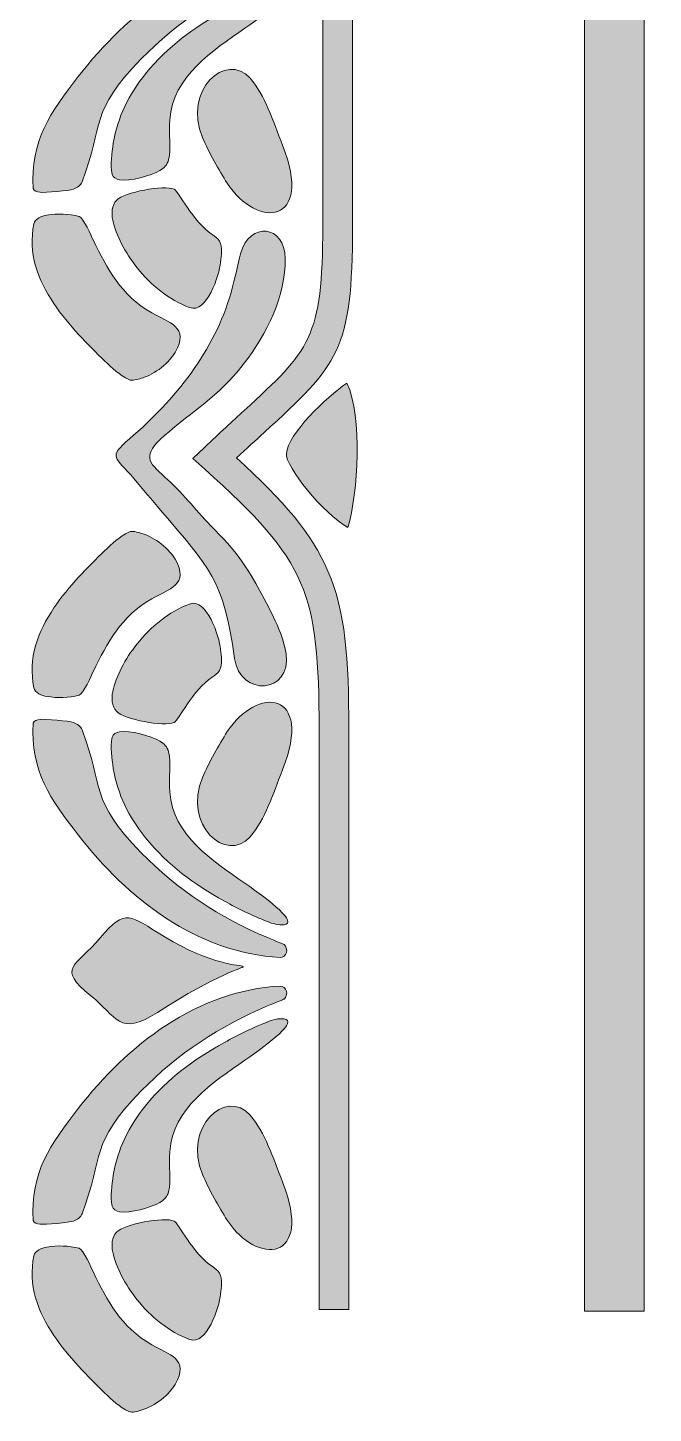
# Model space of a CAD drawing. Header units: inches. Extents: x -181 to 777, y -58 to 900.
# Drawn here: x 683.1 to 777.1, y -57.6 to 150.8 of the extents above; entities that cross this region are included whole.
import ezdxf

# ---------------------------------------------------------------- set-up
doc = ezdxf.new("R2010")
doc.units = ezdxf.units.IN
doc.header["$MEASUREMENT"] = 0
doc.layers.add('图层 1', color=7, linetype='Continuous')

# ---------------------------------------------------------------- blocks, each defined once
blk = doc.blocks.new('block 9')
at = {"layer": '图层 1', "true_color": 0xffffff}
h = blk.add_hatch(color=7, dxfattribs=at)
h.dxf.hatch_style = 2
edge = h.paths.add_edge_path()
edge.add_spline(control_points=[(721.95, 161.09), (721.83, 161.47), (721.41, 161.86), (721.01, 161.84), (708.5, 161.14), (698.1, 153.02), (690.65, 143.41), (686.49, 138.05), (683.43, 133.76), (683.9, 126.59), (683.93, 126.2), (684.54, 126.07), (684.93, 126.02), (685.58, 125.96), (689.38, 126.27), (689.96, 126.49), (690.5, 126.7), (691.07, 127.08), (691.26, 127.61), (694.57, 136.5), (692.26, 137.96), (700.13, 146.07), (705.52, 151.65), (711.96, 155.84), (719.1, 158.84), (720.42, 159.39), (721.56, 159.86), (721.58, 159.88), (721.88, 160.16), (722.06, 160.68), (721.95, 161.09)], knot_values=[0, 0, 0, 0, 1, 1, 1, 2, 2, 2, 3, 3, 3, 4, 4, 4, 5, 5, 5, 6, 6, 6, 7, 7, 7, 8, 8, 8, 9, 9, 9, 10, 10, 10, 10], degree=3, periodic=1)
h = blk.add_hatch(color=7, dxfattribs=at)
h.dxf.hatch_style = 2
edge = h.paths.add_edge_path()
edge.add_spline(control_points=[(696.86, 127.89), (696.41, 127.98), (695.82, 128.27), (695.75, 128.73), (695.48, 130.26), (695.67, 131.86), (695.93, 133.39), (696.59, 137.35), (698.24, 140.73), (700.78, 143.84), (704.24, 148.09), (707.89, 150.7), (712.63, 153.35), (714.7, 154.51), (716.85, 155.55), (719.05, 156.43), (719.85, 156.74), (720.73, 157), (721.58, 156.89), (723.77, 156.61), (719.49, 153.32), (715.71, 150.68), (710.83, 147.28), (704.9, 143.51), (704.42, 136.94), (704.26, 134.74), (704.64, 132.7), (704.23, 130.88), (704.08, 130.21), (703.52, 129.64), (702.93, 129.29), (701.61, 128.53), (698.41, 127.62), (696.86, 127.89)], knot_values=[0, 0, 0, 0, 1, 1, 1, 2, 2, 2, 3, 3, 3, 4, 4, 4, 5, 5, 5, 6, 6, 6, 7, 7, 7, 8, 8, 8, 9, 9, 9, 10, 10, 10, 11, 11, 11, 11], degree=3, periodic=1)
h = blk.add_hatch(color=7, dxfattribs=at)
h.dxf.hatch_style = 2
edge = h.paths.add_edge_path()
edge.add_spline(control_points=[(707.4, 108.69), (704.28, 109.86), (701.55, 112.1), (699.51, 114.66), (697.66, 116.99), (696.36, 119.56), (695.84, 121.83), (695.61, 122.81), (695.71, 124.08), (696.4, 124.81), (697.56, 126.06), (703.54, 127.13), (705.07, 126.49), (705.67, 126.24), (707.89, 121.6), (710.78, 119.7), (711.23, 119.41), (711.64, 119.1), (711.87, 118.66), (712.37, 117.72), (712.19, 116.55), (712.06, 115.49), (711.83, 113.56), (710, 107.7), (707.4, 108.69)], knot_values=[0, 0, 0, 0, 1, 1, 1, 2, 2, 2, 3, 3, 3, 4, 4, 4, 5, 5, 5, 6, 6, 6, 7, 7, 7, 8, 8, 8, 8], degree=3, periodic=1)
h = blk.add_hatch(color=7, dxfattribs=at)
h.dxf.hatch_style = 2
edge = h.paths.add_edge_path()
edge.add_spline(control_points=[(700.13, 98.05), (699.52, 97.89), (698.82, 97.6), (698.26, 97.87), (696.88, 98.52), (695.71, 99.6), (694.62, 100.67), (692.14, 103.1), (689.21, 106.01), (687.01, 109.28), (684.59, 112.86), (683.07, 116.89), (684, 121.27), (684.15, 122.04), (685.17, 122.45), (685.95, 122.58), (687.55, 122.85), (689.24, 122.81), (690.8, 122.39), (691.45, 122.21), (692.59, 119.48), (692.93, 118.79), (695.03, 114.57), (697.06, 110.53), (701.7, 107.91), (704.24, 106.48), (707.46, 105.75), (705.22, 101.93), (704.06, 99.95), (701.62, 98.45), (700.13, 98.05)], knot_values=[0, 0, 0, 0, 1, 1, 1, 2, 2, 2, 3, 3, 3, 4, 4, 4, 5, 5, 5, 6, 6, 6, 7, 7, 7, 8, 8, 8, 9, 9, 9, 10, 10, 10, 10], degree=3, periodic=1)
at = {"layer": '图层 1', "lineweight": 0}
for points, knots in [([(721.95, 161.09), (721.83, 161.47), (721.41, 161.86), (721.01, 161.84), (708.5, 161.14), (698.1, 153.02), (690.65, 143.41), (686.49, 138.05), (683.43, 133.76), (683.9, 126.59), (683.93, 126.2), (684.54, 126.07), (684.93, 126.02), (685.58, 125.96), (689.38, 126.27), (689.96, 126.49), (690.5, 126.7), (691.07, 127.08), (691.26, 127.61), (694.57, 136.5), (692.26, 137.96), (700.13, 146.07), (705.52, 151.65), (711.96, 155.84), (719.1, 158.84), (720.42, 159.39), (721.56, 159.86), (721.58, 159.88), (721.88, 160.16), (722.06, 160.68), (721.95, 161.09)], [0, 0, 0, 0, 1, 1, 1, 2, 2, 2, 3, 3, 3, 4, 4, 4, 5, 5, 5, 6, 6, 6, 7, 7, 7, 8, 8, 8, 9, 9, 9, 10, 10, 10, 10]), ([(696.86, 127.89), (696.41, 127.98), (695.82, 128.27), (695.75, 128.73), (695.48, 130.26), (695.67, 131.86), (695.93, 133.39), (696.59, 137.35), (698.24, 140.73), (700.78, 143.84), (704.24, 148.09), (707.89, 150.7), (712.63, 153.35), (714.7, 154.51), (716.85, 155.55), (719.05, 156.43), (719.85, 156.74), (720.73, 157), (721.58, 156.89), (723.77, 156.61), (719.49, 153.32), (715.71, 150.68), (710.83, 147.28), (704.9, 143.51), (704.42, 136.94), (704.26, 134.74), (704.64, 132.7), (704.23, 130.88), (704.08, 130.21), (703.52, 129.64), (702.93, 129.29), (701.61, 128.53), (698.41, 127.62), (696.86, 127.89)], [0, 0, 0, 0, 1, 1, 1, 2, 2, 2, 3, 3, 3, 4, 4, 4, 5, 5, 5, 6, 6, 6, 7, 7, 7, 8, 8, 8, 9, 9, 9, 10, 10, 10, 11, 11, 11, 11]), ([(707.4, 108.69), (704.28, 109.86), (701.55, 112.1), (699.51, 114.66), (697.66, 116.99), (696.36, 119.56), (695.84, 121.83), (695.61, 122.81), (695.71, 124.08), (696.4, 124.81), (697.56, 126.06), (703.54, 127.13), (705.07, 126.49), (705.67, 126.24), (707.89, 121.6), (710.78, 119.7), (711.23, 119.41), (711.64, 119.1), (711.87, 118.66), (712.37, 117.72), (712.19, 116.55), (712.06, 115.49), (711.83, 113.56), (710, 107.7), (707.4, 108.69)], [0, 0, 0, 0, 1, 1, 1, 2, 2, 2, 3, 3, 3, 4, 4, 4, 5, 5, 5, 6, 6, 6, 7, 7, 7, 8, 8, 8, 8]), ([(700.13, 98.05), (699.52, 97.89), (698.82, 97.6), (698.26, 97.87), (696.88, 98.52), (695.71, 99.6), (694.62, 100.67), (692.14, 103.1), (689.21, 106.01), (687.01, 109.28), (684.59, 112.86), (683.07, 116.89), (684, 121.27), (684.15, 122.04), (685.17, 122.45), (685.95, 122.58), (687.55, 122.85), (689.24, 122.81), (690.8, 122.39), (691.45, 122.21), (692.59, 119.48), (692.93, 118.79), (695.03, 114.57), (697.06, 110.53), (701.7, 107.91), (704.24, 106.48), (707.46, 105.75), (705.22, 101.93), (704.06, 99.95), (701.62, 98.45), (700.13, 98.05)], [0, 0, 0, 0, 1, 1, 1, 2, 2, 2, 3, 3, 3, 4, 4, 4, 5, 5, 5, 6, 6, 6, 7, 7, 7, 8, 8, 8, 9, 9, 9, 10, 10, 10, 10])]:
    blk.add_open_spline(points, degree=3, knots=knots, dxfattribs=at)
blk = doc.blocks.new('block 11')
at = {"layer": '图层 1', "true_color": 0xffffff}
h = blk.add_hatch(color=7, dxfattribs=at)
h.dxf.hatch_style = 2
edge = h.paths.add_edge_path()
edge.add_spline(control_points=[(721.95, 5.92), (721.83, 6.3), (721.41, 6.69), (721.01, 6.67), (708.5, 5.97), (698.1, -2.14), (690.65, -11.76), (686.49, -17.12), (683.43, -21.4), (683.9, -28.58), (683.93, -28.97), (684.54, -29.1), (684.93, -29.14), (685.58, -29.21), (689.38, -28.9), (689.96, -28.67), (690.5, -28.46), (691.07, -28.09), (691.26, -27.56), (694.57, -18.67), (692.26, -17.21), (700.13, -9.09), (705.52, -3.52), (711.96, 0.67), (719.1, 3.67), (720.42, 4.22), (721.56, 4.69), (721.58, 4.71), (721.88, 5), (722.06, 5.51), (721.95, 5.92)], knot_values=[0, 0, 0, 0, 1, 1, 1, 2, 2, 2, 3, 3, 3, 4, 4, 4, 5, 5, 5, 6, 6, 6, 7, 7, 7, 8, 8, 8, 9, 9, 9, 10, 10, 10, 10], degree=3, periodic=1)
h = blk.add_hatch(color=7, dxfattribs=at)
h.dxf.hatch_style = 2
edge = h.paths.add_edge_path()
edge.add_spline(control_points=[(696.86, -27.28), (696.41, -27.19), (695.82, -26.89), (695.75, -26.44), (695.48, -24.9), (695.67, -23.3), (695.93, -21.77), (696.59, -17.82), (698.24, -14.44), (700.78, -11.33), (704.24, -7.08), (707.89, -4.46), (712.63, -1.82), (714.7, -0.65), (716.85, 0.38), (719.05, 1.26), (719.85, 1.58), (720.73, 1.84), (721.58, 1.73), (723.77, 1.45), (719.49, -1.85), (715.71, -4.49), (710.83, -7.89), (704.9, -11.65), (704.42, -18.22), (704.26, -20.42), (704.64, -22.46), (704.23, -24.29), (704.08, -24.96), (703.52, -25.54), (702.93, -25.87), (701.61, -26.63), (698.41, -27.55), (696.86, -27.28)], knot_values=[0, 0, 0, 0, 1, 1, 1, 2, 2, 2, 3, 3, 3, 4, 4, 4, 5, 5, 5, 6, 6, 6, 7, 7, 7, 8, 8, 8, 9, 9, 9, 10, 10, 10, 11, 11, 11, 11], degree=3, periodic=1)
h = blk.add_hatch(color=7, dxfattribs=at)
h.dxf.hatch_style = 2
edge = h.paths.add_edge_path()
edge.add_spline(control_points=[(707.4, -46.48), (704.28, -45.3), (701.55, -43.06), (699.51, -40.5), (697.66, -38.18), (696.36, -35.61), (695.84, -33.34), (695.61, -32.35), (695.71, -31.08), (696.4, -30.35), (697.56, -29.1), (703.54, -28.03), (705.07, -28.67), (705.67, -28.93), (707.89, -33.57), (710.78, -35.47), (711.23, -35.76), (711.64, -36.07), (711.87, -36.51), (712.37, -37.44), (712.19, -38.62), (712.06, -39.68), (711.83, -41.61), (710, -47.46), (707.4, -46.48)], knot_values=[0, 0, 0, 0, 1, 1, 1, 2, 2, 2, 3, 3, 3, 4, 4, 4, 5, 5, 5, 6, 6, 6, 7, 7, 7, 8, 8, 8, 8], degree=3, periodic=1)
h = blk.add_hatch(color=7, dxfattribs=at)
h.dxf.hatch_style = 2
edge = h.paths.add_edge_path()
edge.add_spline(control_points=[(700.13, -57.11), (699.52, -57.27), (698.82, -57.57), (698.26, -57.3), (696.88, -56.65), (695.71, -55.57), (694.62, -54.5), (692.14, -52.06), (689.21, -49.16), (687.01, -45.89), (684.59, -42.3), (683.07, -38.28), (684, -33.89), (684.15, -33.13), (685.17, -32.72), (685.95, -32.59), (687.55, -32.32), (689.24, -32.35), (690.8, -32.77), (691.45, -32.95), (692.59, -35.68), (692.93, -36.37), (695.03, -40.61), (697.06, -44.64), (701.7, -47.26), (704.24, -48.69), (707.46, -49.41), (705.22, -53.25), (704.06, -55.21), (701.62, -56.72), (700.13, -57.11)], knot_values=[0, 0, 0, 0, 1, 1, 1, 2, 2, 2, 3, 3, 3, 4, 4, 4, 5, 5, 5, 6, 6, 6, 7, 7, 7, 8, 8, 8, 9, 9, 9, 10, 10, 10, 10], degree=3, periodic=1)
at = {"layer": '图层 1', "lineweight": 0}
for points, knots in [([(721.95, 5.92), (721.83, 6.3), (721.41, 6.69), (721.01, 6.67), (708.5, 5.97), (698.1, -2.14), (690.65, -11.76), (686.49, -17.12), (683.43, -21.4), (683.9, -28.58), (683.93, -28.97), (684.54, -29.1), (684.93, -29.14), (685.58, -29.21), (689.38, -28.9), (689.96, -28.67), (690.5, -28.46), (691.07, -28.09), (691.26, -27.56), (694.57, -18.67), (692.26, -17.21), (700.13, -9.09), (705.52, -3.52), (711.96, 0.67), (719.1, 3.67), (720.42, 4.22), (721.56, 4.69), (721.58, 4.71), (721.88, 5), (722.06, 5.51), (721.95, 5.92)], [0, 0, 0, 0, 1, 1, 1, 2, 2, 2, 3, 3, 3, 4, 4, 4, 5, 5, 5, 6, 6, 6, 7, 7, 7, 8, 8, 8, 9, 9, 9, 10, 10, 10, 10]), ([(696.86, -27.28), (696.41, -27.19), (695.82, -26.89), (695.75, -26.44), (695.48, -24.9), (695.67, -23.3), (695.93, -21.77), (696.59, -17.82), (698.24, -14.44), (700.78, -11.33), (704.24, -7.08), (707.89, -4.46), (712.63, -1.82), (714.7, -0.65), (716.85, 0.38), (719.05, 1.26), (719.85, 1.58), (720.73, 1.84), (721.58, 1.73), (723.77, 1.45), (719.49, -1.85), (715.71, -4.49), (710.83, -7.89), (704.9, -11.65), (704.42, -18.22), (704.26, -20.42), (704.64, -22.46), (704.23, -24.29), (704.08, -24.96), (703.52, -25.54), (702.93, -25.87), (701.61, -26.63), (698.41, -27.55), (696.86, -27.28)], [0, 0, 0, 0, 1, 1, 1, 2, 2, 2, 3, 3, 3, 4, 4, 4, 5, 5, 5, 6, 6, 6, 7, 7, 7, 8, 8, 8, 9, 9, 9, 10, 10, 10, 11, 11, 11, 11]), ([(707.4, -46.48), (704.28, -45.3), (701.55, -43.06), (699.51, -40.5), (697.66, -38.18), (696.36, -35.61), (695.84, -33.34), (695.61, -32.35), (695.71, -31.08), (696.4, -30.35), (697.56, -29.1), (703.54, -28.03), (705.07, -28.67), (705.67, -28.93), (707.89, -33.57), (710.78, -35.47), (711.23, -35.76), (711.64, -36.07), (711.87, -36.51), (712.37, -37.44), (712.19, -38.62), (712.06, -39.68), (711.83, -41.61), (710, -47.46), (707.4, -46.48)], [0, 0, 0, 0, 1, 1, 1, 2, 2, 2, 3, 3, 3, 4, 4, 4, 5, 5, 5, 6, 6, 6, 7, 7, 7, 8, 8, 8, 8]), ([(700.13, -57.11), (699.52, -57.27), (698.82, -57.57), (698.26, -57.3), (696.88, -56.65), (695.71, -55.57), (694.62, -54.5), (692.14, -52.06), (689.21, -49.16), (687.01, -45.89), (684.59, -42.3), (683.07, -38.28), (684, -33.89), (684.15, -33.13), (685.17, -32.72), (685.95, -32.59), (687.55, -32.32), (689.24, -32.35), (690.8, -32.77), (691.45, -32.95), (692.59, -35.68), (692.93, -36.37), (695.03, -40.61), (697.06, -44.64), (701.7, -47.26), (704.24, -48.69), (707.46, -49.41), (705.22, -53.25), (704.06, -55.21), (701.62, -56.72), (700.13, -57.11)], [0, 0, 0, 0, 1, 1, 1, 2, 2, 2, 3, 3, 3, 4, 4, 4, 5, 5, 5, 6, 6, 6, 7, 7, 7, 8, 8, 8, 9, 9, 9, 10, 10, 10, 10])]:
    blk.add_open_spline(points, degree=3, knots=knots, dxfattribs=at)
blk = doc.blocks.new('block 12')
at = {"layer": '图层 1', "true_color": 0xffffff}
h = blk.add_hatch(color=7, dxfattribs=at)
h.dxf.hatch_style = 2
edge = h.paths.add_edge_path()
edge.add_spline(control_points=[(700.13, 74.74), (699.52, 74.9), (698.82, 75.2), (698.26, 74.93), (696.88, 74.27), (695.71, 73.21), (694.62, 72.13), (692.14, 69.69), (689.21, 66.79), (687.01, 63.52), (684.59, 59.94), (683.07, 55.91), (684, 51.52), (684.15, 50.75), (685.17, 50.34), (685.95, 50.22), (687.55, 49.95), (689.24, 49.98), (690.8, 50.41), (691.45, 50.59), (692.59, 53.31), (692.93, 54), (695.03, 58.23), (697.06, 62.27), (701.7, 64.88), (704.24, 66.32), (707.46, 67.04), (705.22, 70.87), (704.06, 72.84), (701.62, 74.35), (700.13, 74.74)], knot_values=[0, 0, 0, 0, 1, 1, 1, 2, 2, 2, 3, 3, 3, 4, 4, 4, 5, 5, 5, 6, 6, 6, 7, 7, 7, 8, 8, 8, 9, 9, 9, 10, 10, 10, 10], degree=3, periodic=1)
h = blk.add_hatch(color=7, dxfattribs=at)
h.dxf.hatch_style = 2
edge = h.paths.add_edge_path()
edge.add_spline(control_points=[(707.4, 64.11), (704.28, 62.94), (701.55, 60.69), (699.51, 58.12), (697.66, 55.82), (696.36, 53.24), (695.84, 50.96), (695.61, 49.98), (695.71, 48.72), (696.4, 47.98), (697.56, 46.73), (703.54, 45.66), (705.07, 46.3), (705.67, 46.56), (707.89, 51.2), (710.78, 53.1), (711.23, 53.39), (711.64, 53.7), (711.87, 54.13), (712.37, 55.07), (712.19, 56.25), (712.06, 57.31), (711.83, 59.23), (710, 65.1), (707.4, 64.11)], knot_values=[0, 0, 0, 0, 1, 1, 1, 2, 2, 2, 3, 3, 3, 4, 4, 4, 5, 5, 5, 6, 6, 6, 7, 7, 7, 8, 8, 8, 8], degree=3, periodic=1)
h = blk.add_hatch(color=7, dxfattribs=at)
h.dxf.hatch_style = 2
edge = h.paths.add_edge_path()
edge.add_spline(control_points=[(721.95, 11.71), (721.83, 11.33), (721.41, 10.94), (721.01, 10.96), (708.5, 11.66), (698.1, 19.77), (690.65, 29.39), (686.49, 34.76), (683.43, 39.03), (683.9, 46.21), (683.93, 46.59), (684.54, 46.73), (684.93, 46.77), (685.58, 46.83), (689.38, 46.53), (689.96, 46.3), (690.5, 46.1), (691.07, 45.72), (691.26, 45.18), (694.57, 36.29), (692.26, 34.84), (700.13, 26.72), (705.52, 21.15), (711.96, 16.96), (719.1, 13.96), (720.42, 13.4), (721.56, 12.93), (721.58, 12.92), (721.88, 12.64), (722.06, 12.11), (721.95, 11.71)], knot_values=[0, 0, 0, 0, 1, 1, 1, 2, 2, 2, 3, 3, 3, 4, 4, 4, 5, 5, 5, 6, 6, 6, 7, 7, 7, 8, 8, 8, 9, 9, 9, 10, 10, 10, 10], degree=3, periodic=1)
h = blk.add_hatch(color=7, dxfattribs=at)
h.dxf.hatch_style = 2
edge = h.paths.add_edge_path()
edge.add_spline(control_points=[(696.86, 44.9), (696.41, 44.82), (695.82, 44.52), (695.75, 44.07), (695.48, 42.53), (695.67, 40.93), (695.93, 39.4), (696.59, 35.44), (698.24, 32.07), (700.78, 28.96), (704.24, 24.7), (707.89, 22.1), (712.63, 19.44), (714.7, 18.28), (716.85, 17.24), (719.05, 16.37), (719.85, 16.05), (720.73, 15.8), (721.58, 15.89), (723.77, 16.18), (719.49, 19.48), (715.71, 22.12), (710.83, 25.52), (704.9, 29.28), (704.42, 35.85), (704.26, 38.06), (704.64, 40.1), (704.23, 41.91), (704.08, 42.58), (703.52, 43.16), (702.93, 43.5), (701.61, 44.26), (698.41, 45.18), (696.86, 44.9)], knot_values=[0, 0, 0, 0, 1, 1, 1, 2, 2, 2, 3, 3, 3, 4, 4, 4, 5, 5, 5, 6, 6, 6, 7, 7, 7, 8, 8, 8, 9, 9, 9, 10, 10, 10, 11, 11, 11, 11], degree=3, periodic=1)
at = {"layer": '图层 1', "lineweight": 0}
for points, knots in [([(700.13, 74.74), (699.52, 74.9), (698.82, 75.2), (698.26, 74.93), (696.88, 74.27), (695.71, 73.21), (694.62, 72.13), (692.14, 69.69), (689.21, 66.79), (687.01, 63.52), (684.59, 59.94), (683.07, 55.91), (684, 51.52), (684.15, 50.75), (685.17, 50.34), (685.95, 50.22), (687.55, 49.95), (689.24, 49.98), (690.8, 50.41), (691.45, 50.59), (692.59, 53.31), (692.93, 54), (695.03, 58.23), (697.06, 62.27), (701.7, 64.88), (704.24, 66.32), (707.46, 67.04), (705.22, 70.87), (704.06, 72.84), (701.62, 74.35), (700.13, 74.74)], [0, 0, 0, 0, 1, 1, 1, 2, 2, 2, 3, 3, 3, 4, 4, 4, 5, 5, 5, 6, 6, 6, 7, 7, 7, 8, 8, 8, 9, 9, 9, 10, 10, 10, 10]), ([(707.4, 64.11), (704.28, 62.94), (701.55, 60.69), (699.51, 58.12), (697.66, 55.82), (696.36, 53.24), (695.84, 50.96), (695.61, 49.98), (695.71, 48.72), (696.4, 47.98), (697.56, 46.73), (703.54, 45.66), (705.07, 46.3), (705.67, 46.56), (707.89, 51.2), (710.78, 53.1), (711.23, 53.39), (711.64, 53.7), (711.87, 54.13), (712.37, 55.07), (712.19, 56.25), (712.06, 57.31), (711.83, 59.23), (710, 65.1), (707.4, 64.11)], [0, 0, 0, 0, 1, 1, 1, 2, 2, 2, 3, 3, 3, 4, 4, 4, 5, 5, 5, 6, 6, 6, 7, 7, 7, 8, 8, 8, 8]), ([(721.95, 11.71), (721.83, 11.33), (721.41, 10.94), (721.01, 10.96), (708.5, 11.66), (698.1, 19.77), (690.65, 29.39), (686.49, 34.76), (683.43, 39.03), (683.9, 46.21), (683.93, 46.59), (684.54, 46.73), (684.93, 46.77), (685.58, 46.83), (689.38, 46.53), (689.96, 46.3), (690.5, 46.1), (691.07, 45.72), (691.26, 45.18), (694.57, 36.29), (692.26, 34.84), (700.13, 26.72), (705.52, 21.15), (711.96, 16.96), (719.1, 13.96), (720.42, 13.4), (721.56, 12.93), (721.58, 12.92), (721.88, 12.64), (722.06, 12.11), (721.95, 11.71)], [0, 0, 0, 0, 1, 1, 1, 2, 2, 2, 3, 3, 3, 4, 4, 4, 5, 5, 5, 6, 6, 6, 7, 7, 7, 8, 8, 8, 9, 9, 9, 10, 10, 10, 10]), ([(696.86, 44.9), (696.41, 44.82), (695.82, 44.52), (695.75, 44.07), (695.48, 42.53), (695.67, 40.93), (695.93, 39.4), (696.59, 35.44), (698.24, 32.07), (700.78, 28.96), (704.24, 24.7), (707.89, 22.1), (712.63, 19.44), (714.7, 18.28), (716.85, 17.24), (719.05, 16.37), (719.85, 16.05), (720.73, 15.8), (721.58, 15.89), (723.77, 16.18), (719.49, 19.48), (715.71, 22.12), (710.83, 25.52), (704.9, 29.28), (704.42, 35.85), (704.26, 38.06), (704.64, 40.1), (704.23, 41.91), (704.08, 42.58), (703.52, 43.16), (702.93, 43.5), (701.61, 44.26), (698.41, 45.18), (696.86, 44.9)], [0, 0, 0, 0, 1, 1, 1, 2, 2, 2, 3, 3, 3, 4, 4, 4, 5, 5, 5, 6, 6, 6, 7, 7, 7, 8, 8, 8, 9, 9, 9, 10, 10, 10, 11, 11, 11, 11])]:
    blk.add_open_spline(points, degree=3, knots=knots, dxfattribs=at)
blk = doc.blocks.new('block 2')
at = {"layer": '图层 1', "true_color": 0xffffff}
h = blk.add_hatch(color=7, dxfattribs=at)
h.dxf.hatch_style = 2
edge = h.paths.add_edge_path()
edge.add_spline(control_points=[(745.79, 687.59), (742.8, 688.76), (737.28, 688.35), (735.53, 686.15), (734.29, 684.59), (735.26, 683.46), (736.46, 682.41), (737.78, 681.26), (738.28, 680.71), (739.74, 679.35), (739.74, 679.35), (745.73, 672.71), (745.73, 672.71), (751.97, 664.69), (754.83, 658.16), (758.6, 648.71), (765.68, 630.89), (762.98, 615.89), (753.46, 599.8), (752.61, 598.37), (748.77, 593.32), (748.62, 592.54), (748.37, 591.23), (754.12, 581.67), (758.65, 568.2), (765.56, 547.63), (766.73, 550.29), (766.73, 525.08), (766.73, 525.08), (766.73, -42.24), (766.73, -42.24), (766.73, -42.24), (775.68, -42.24), (775.68, -42.24), (775.68, -42.24), (775.68, 628.49), (775.68, 628.49), (775.68, 652.27), (777.07, 655.04), (762.18, 674.85), (757.99, 680.42), (752.54, 684.95), (745.79, 687.59)], knot_values=[0, 0, 0, 0, 1, 1, 1, 2, 2, 2, 3, 3, 3, 4, 4, 4, 5, 5, 5, 6, 6, 6, 7, 7, 7, 8, 8, 8, 9, 9, 9, 10, 10, 10, 11, 11, 11, 12, 12, 12, 13, 13, 13, 14, 14, 14, 14], degree=3, periodic=1)
h = blk.add_hatch(color=7, dxfattribs=at)
h.dxf.hatch_style = 2
edge = h.paths.add_edge_path()
edge.add_spline(control_points=[(727.96, 297.26), (727.96, 297.26), (727.96, 352.88), (727.96, 352.88), (727.96, 363.13), (727.51, 369.53), (725.2, 374.95), (722.87, 380.36), (718.56, 385.09), (710.81, 392.01), (710.81, 392.01), (709.01, 393.62), (709.01, 393.62), (709.01, 393.62), (710.76, 395.29), (710.76, 395.29), (713.04, 397.47), (714.98, 399.25), (716.69, 400.82), (726.58, 409.91), (728.53, 411.69), (728.53, 428.61), (728.53, 428.61), (728.53, 470.09), (728.53, 470.09), (728.53, 470.09), (733.01, 470.09), (733.01, 470.09), (733.01, 470.09), (733.01, 428.61), (733.01, 428.61), (733.01, 409.74), (730.82, 407.72), (719.71, 397.54), (718.46, 396.38), (717.07, 395.11), (715.59, 393.71), (722.73, 387.18), (726.88, 382.37), (729.3, 376.69), (731.94, 370.56), (732.44, 363.72), (732.44, 352.88), (732.44, 352.88), (732.44, 286.97), (732.44, 286.97), (732.44, 286.97), (732.44, 286.52), (732.44, 286.52), (732.44, 286.52), (732.44, 286.52), (732.44, 286.52), (732.44, 286.52), (732.44, 275.96), (732.44, 275.96), (732.44, 257.09), (730.26, 255.09), (719.16, 244.89), (717.9, 243.73), (716.51, 242.45), (715.03, 241.06), (722.16, 234.53), (726.32, 229.71), (728.74, 224.04), (731.38, 217.91), (731.88, 211.08), (731.88, 200.23), (731.88, 200.23), (731.88, 134.32), (731.88, 134.32), (731.88, 134.32), (731.88, 133.87), (731.88, 133.87), (731.88, 133.87), (731.88, 133.87), (731.88, 133.87), (731.88, 133.87), (731.88, 120.97), (731.88, 120.97), (731.88, 102.11), (729.7, 100.1), (718.6, 89.91), (717.33, 88.75), (715.95, 87.48), (714.46, 86.08), (721.6, 79.56), (725.75, 74.74), (728.18, 69.07), (730.81, 62.94), (731.32, 56.09), (731.32, 45.25), (731.32, 45.25), (731.32, -41.99), (731.32, -41.99), (731.32, -41.99), (726.85, -41.99), (726.85, -41.99), (726.85, -41.99), (726.85, 45.25), (726.85, 45.25), (726.85, 55.5), (726.4, 61.9), (724.07, 67.32), (721.75, 72.73), (717.44, 77.45), (709.69, 84.38), (709.69, 84.38), (707.89, 86), (707.89, 86), (707.89, 86), (709.63, 87.66), (709.63, 87.66), (711.91, 89.83), (713.86, 91.62), (715.57, 93.2), (725.46, 102.27), (727.4, 104.06), (727.4, 120.97), (727.4, 120.97), (727.4, 142.28), (727.4, 142.28), (727.4, 142.28), (727.41, 142.28), (727.41, 142.28), (727.41, 142.28), (727.41, 200.23), (727.41, 200.23), (727.41, 210.49), (726.96, 216.89), (724.64, 222.3), (722.32, 227.71), (718, 232.44), (710.26, 239.37), (710.26, 239.37), (708.46, 240.97), (708.46, 240.97), (708.46, 240.97), (710.2, 242.64), (710.2, 242.64), (712.48, 244.81), (714.42, 246.6), (716.13, 248.17), (726.02, 257.26), (727.96, 259.04), (727.96, 275.95), (727.96, 275.95), (727.96, 297.26), (727.96, 297.26), (727.96, 297.26), (727.96, 297.26), (727.96, 297.26)], knot_values=[0, 0, 0, 0, 1, 1, 1, 2, 2, 2, 3, 3, 3, 4, 4, 4, 5, 5, 5, 6, 6, 6, 7, 7, 7, 8, 8, 8, 9, 9, 9, 10, 10, 10, 11, 11, 11, 12, 12, 12, 13, 13, 13, 14, 14, 14, 15, 15, 15, 16, 16, 16, 17, 17, 17, 18, 18, 18, 19, 19, 19, 20, 20, 20, 21, 21, 21, 22, 22, 22, 23, 23, 23, 24, 24, 24, 25, 25, 25, 26, 26, 26, 27, 27, 27, 28, 28, 28, 29, 29, 29, 30, 30, 30, 31, 31, 31, 32, 32, 32, 33, 33, 33, 34, 34, 34, 35, 35, 35, 36, 36, 36, 37, 37, 37, 38, 38, 38, 39, 39, 39, 40, 40, 40, 41, 41, 41, 42, 42, 42, 43, 43, 43, 44, 44, 44, 45, 45, 45, 46, 46, 46, 47, 47, 47, 48, 48, 48, 49, 49, 49, 50, 50, 50, 50], degree=3, periodic=1)
h = blk.add_hatch(color=7, dxfattribs=at)
h.dxf.hatch_style = 2
edge = h.paths.add_edge_path()
edge.add_spline(control_points=[(721.36, 133.12), (719.86, 136.9), (718.79, 140.49), (716.47, 143.18), (712.94, 147.26), (706.28, 141.37), (709.34, 134.25), (710.31, 131.97), (711.78, 129.33), (713.05, 127.37), (717.48, 120.52), (726.11, 121.06), (721.36, 133.12)], knot_values=[0, 0, 0, 0, 1, 1, 1, 2, 2, 2, 3, 3, 3, 4, 4, 4, 4], degree=3, periodic=1)
h = blk.add_hatch(color=7, dxfattribs=at)
h.dxf.hatch_style = 2
edge = h.paths.add_edge_path()
edge.add_spline(control_points=[(715.45, 100.13), (719.13, 104.87), (721.79, 110.4), (721.76, 116.07), (721.73, 121.09), (716.4, 121.72), (715.04, 116.75), (714.62, 115.22), (714.27, 113.23), (713.62, 110.95), (711.13, 102.13), (705.18, 94.81), (698.35, 88.94), (695.04, 86.1), (696.23, 86.32), (699.05, 82.93), (700.29, 81.44), (701.77, 79.69), (703.04, 78.2), (710.42, 69.5), (712.46, 67.93), (714.16, 55.93), (714.98, 50.09), (722.74, 50.58), (721.89, 56.61), (721.6, 58.62), (720.67, 60.84), (720.02, 62.12), (715.91, 70.33), (714.43, 71.94), (710.55, 75.93), (708.24, 78.31), (706.18, 81.01), (703.68, 83.21), (701.12, 85.48), (700.21, 86.45), (703.58, 89.42), (708.02, 93.32), (711.56, 95.13), (715.45, 100.13)], knot_values=[0, 0, 0, 0, 1, 1, 1, 2, 2, 2, 3, 3, 3, 4, 4, 4, 5, 5, 5, 6, 6, 6, 7, 7, 7, 8, 8, 8, 9, 9, 9, 10, 10, 10, 11, 11, 11, 12, 12, 12, 13, 13, 13, 13], degree=3, periodic=1)
h = blk.add_hatch(color=7, dxfattribs=at)
h.dxf.hatch_style = 2
edge = h.paths.add_edge_path()
edge.add_spline(control_points=[(731.17, 75.64), (732.74, 80.76), (733.39, 92.25), (731.04, 97.34), (727.87, 95.17), (722.22, 89.72), (721.93, 86.73), (721.76, 84.86), (727.47, 77.67), (731.17, 75.64)], knot_values=[0, 0, 0, 0, 1, 1, 1, 2, 2, 2, 3, 3, 3, 3], degree=3, periodic=1)
h = blk.add_hatch(color=7, dxfattribs=at)
h.dxf.hatch_style = 2
edge = h.paths.add_edge_path()
edge.add_spline(control_points=[(721.36, 39.17), (719.86, 35.38), (718.79, 31.79), (716.47, 29.11), (712.94, 25.03), (706.28, 30.92), (709.34, 38.04), (710.31, 40.31), (711.78, 42.96), (713.05, 44.92), (717.48, 51.77), (726.11, 51.22), (721.36, 39.17)], knot_values=[0, 0, 0, 0, 1, 1, 1, 2, 2, 2, 3, 3, 3, 4, 4, 4, 4], degree=3, periodic=1)
h = blk.add_hatch(color=7, dxfattribs=at)
h.dxf.hatch_style = 2
edge = h.paths.add_edge_path()
edge.add_spline(control_points=[(703.57, 14.11), (698.39, 17.26), (697.86, 18.53), (693.96, 13.91), (690.31, 9.58), (687.25, 9.44), (692.56, 5.21), (696.41, 2.14), (696.79, -1.07), (702.56, 2.69), (720.96, 14.72), (718.13, 5.29), (703.57, 14.11)], knot_values=[0, 0, 0, 0, 1, 1, 1, 2, 2, 2, 3, 3, 3, 4, 4, 4, 4], degree=3, periodic=1)
h = blk.add_hatch(color=7, dxfattribs=at)
h.dxf.hatch_style = 2
edge = h.paths.add_edge_path()
edge.add_spline(control_points=[(721.36, -22.79), (719.86, -19.01), (718.79, -15.42), (716.47, -12.73), (712.94, -8.64), (706.28, -14.54), (709.34, -21.67), (710.31, -23.94), (711.78, -26.58), (713.05, -28.54), (717.48, -35.39), (726.11, -34.84), (721.36, -22.79)], knot_values=[0, 0, 0, 0, 1, 1, 1, 2, 2, 2, 3, 3, 3, 4, 4, 4, 4], degree=3, periodic=1)
at = {"layer": '图层 1', "lineweight": 0}
for points, knots in [([(745.79, 687.59), (742.8, 688.76), (737.28, 688.35), (735.53, 686.15), (734.29, 684.59), (735.26, 683.46), (736.46, 682.41), (737.78, 681.26), (738.28, 680.71), (739.74, 679.35), (739.74, 679.35), (745.73, 672.71), (745.73, 672.71), (751.97, 664.69), (754.83, 658.16), (758.6, 648.71), (765.68, 630.89), (762.98, 615.89), (753.46, 599.8), (752.61, 598.37), (748.77, 593.32), (748.62, 592.54), (748.37, 591.23), (754.12, 581.67), (758.65, 568.2), (765.56, 547.63), (766.73, 550.29), (766.73, 525.08), (766.73, 525.08), (766.73, -42.24), (766.73, -42.24), (766.73, -42.24), (775.68, -42.24), (775.68, -42.24), (775.68, -42.24), (775.68, 628.49), (775.68, 628.49), (775.68, 652.27), (777.07, 655.04), (762.18, 674.85), (757.99, 680.42), (752.54, 684.95), (745.79, 687.59)], [0, 0, 0, 0, 1, 1, 1, 2, 2, 2, 3, 3, 3, 4, 4, 4, 5, 5, 5, 6, 6, 6, 7, 7, 7, 8, 8, 8, 9, 9, 9, 10, 10, 10, 11, 11, 11, 12, 12, 12, 13, 13, 13, 14, 14, 14, 14]), ([(727.96, 297.26), (727.96, 297.26), (727.96, 352.88), (727.96, 352.88), (727.96, 363.13), (727.51, 369.53), (725.2, 374.95), (722.87, 380.36), (718.56, 385.09), (710.81, 392.01), (710.81, 392.01), (709.01, 393.62), (709.01, 393.62), (709.01, 393.62), (710.76, 395.29), (710.76, 395.29), (713.04, 397.47), (714.98, 399.25), (716.69, 400.82), (726.58, 409.91), (728.53, 411.69), (728.53, 428.61), (728.53, 428.61), (728.53, 470.09), (728.53, 470.09), (728.53, 470.09), (733.01, 470.09), (733.01, 470.09), (733.01, 470.09), (733.01, 428.61), (733.01, 428.61), (733.01, 409.74), (730.82, 407.72), (719.71, 397.54), (718.46, 396.38), (717.07, 395.11), (715.59, 393.71), (722.73, 387.18), (726.88, 382.37), (729.3, 376.69), (731.94, 370.56), (732.44, 363.72), (732.44, 352.88), (732.44, 352.88), (732.44, 286.97), (732.44, 286.97), (732.44, 286.97), (732.44, 286.52), (732.44, 286.52), (732.44, 286.52), (732.44, 286.52), (732.44, 286.52), (732.44, 286.52), (732.44, 275.96), (732.44, 275.96), (732.44, 257.09), (730.26, 255.09), (719.16, 244.89), (717.9, 243.73), (716.51, 242.45), (715.03, 241.06), (722.16, 234.53), (726.32, 229.71), (728.74, 224.04), (731.38, 217.91), (731.88, 211.08), (731.88, 200.23), (731.88, 200.23), (731.88, 134.32), (731.88, 134.32), (731.88, 134.32), (731.88, 133.87), (731.88, 133.87), (731.88, 133.87), (731.88, 133.87), (731.88, 133.87), (731.88, 133.87), (731.88, 120.97), (731.88, 120.97), (731.88, 102.11), (729.7, 100.1), (718.6, 89.91), (717.33, 88.75), (715.95, 87.48), (714.46, 86.08), (721.6, 79.56), (725.75, 74.74), (728.18, 69.07), (730.81, 62.94), (731.32, 56.09), (731.32, 45.25), (731.32, 45.25), (731.32, -41.99), (731.32, -41.99), (731.32, -41.99), (726.85, -41.99), (726.85, -41.99), (726.85, -41.99), (726.85, 45.25), (726.85, 45.25), (726.85, 55.5), (726.4, 61.9), (724.07, 67.32), (721.75, 72.73), (717.44, 77.45), (709.69, 84.38), (709.69, 84.38), (707.89, 86), (707.89, 86), (707.89, 86), (709.63, 87.66), (709.63, 87.66), (711.91, 89.83), (713.86, 91.62), (715.57, 93.2), (725.46, 102.27), (727.4, 104.06), (727.4, 120.97), (727.4, 120.97), (727.4, 142.28), (727.4, 142.28), (727.4, 142.28), (727.41, 142.28), (727.41, 142.28), (727.41, 142.28), (727.41, 200.23), (727.41, 200.23), (727.41, 210.49), (726.96, 216.89), (724.64, 222.3), (722.32, 227.71), (718, 232.44), (710.26, 239.37), (710.26, 239.37), (708.46, 240.97), (708.46, 240.97), (708.46, 240.97), (710.2, 242.64), (710.2, 242.64), (712.48, 244.81), (714.42, 246.6), (716.13, 248.17), (726.02, 257.26), (727.96, 259.04), (727.96, 275.95), (727.96, 275.95), (727.96, 297.26), (727.96, 297.26), (727.96, 297.26), (727.96, 297.26), (727.96, 297.26)], [0, 0, 0, 0, 1, 1, 1, 2, 2, 2, 3, 3, 3, 4, 4, 4, 5, 5, 5, 6, 6, 6, 7, 7, 7, 8, 8, 8, 9, 9, 9, 10, 10, 10, 11, 11, 11, 12, 12, 12, 13, 13, 13, 14, 14, 14, 15, 15, 15, 16, 16, 16, 17, 17, 17, 18, 18, 18, 19, 19, 19, 20, 20, 20, 21, 21, 21, 22, 22, 22, 23, 23, 23, 24, 24, 24, 25, 25, 25, 26, 26, 26, 27, 27, 27, 28, 28, 28, 29, 29, 29, 30, 30, 30, 31, 31, 31, 32, 32, 32, 33, 33, 33, 34, 34, 34, 35, 35, 35, 36, 36, 36, 37, 37, 37, 38, 38, 38, 39, 39, 39, 40, 40, 40, 41, 41, 41, 42, 42, 42, 43, 43, 43, 44, 44, 44, 45, 45, 45, 46, 46, 46, 47, 47, 47, 48, 48, 48, 49, 49, 49, 50, 50, 50, 50]), ([(721.36, 133.12), (719.86, 136.9), (718.79, 140.49), (716.47, 143.18), (712.94, 147.26), (706.28, 141.37), (709.34, 134.25), (710.31, 131.97), (711.78, 129.33), (713.05, 127.37), (717.48, 120.52), (726.11, 121.06), (721.36, 133.12)], [0, 0, 0, 0, 1, 1, 1, 2, 2, 2, 3, 3, 3, 4, 4, 4, 4]), ([(715.45, 100.13), (719.13, 104.87), (721.79, 110.4), (721.76, 116.07), (721.73, 121.09), (716.4, 121.72), (715.04, 116.75), (714.62, 115.22), (714.27, 113.23), (713.62, 110.95), (711.13, 102.13), (705.18, 94.81), (698.35, 88.94), (695.04, 86.1), (696.23, 86.32), (699.05, 82.93), (700.29, 81.44), (701.77, 79.69), (703.04, 78.2), (710.42, 69.5), (712.46, 67.93), (714.16, 55.93), (714.98, 50.09), (722.74, 50.58), (721.89, 56.61), (721.6, 58.62), (720.67, 60.84), (720.02, 62.12), (715.91, 70.33), (714.43, 71.94), (710.55, 75.93), (708.24, 78.31), (706.18, 81.01), (703.68, 83.21), (701.12, 85.48), (700.21, 86.45), (703.58, 89.42), (708.02, 93.32), (711.56, 95.13), (715.45, 100.13)], [0, 0, 0, 0, 1, 1, 1, 2, 2, 2, 3, 3, 3, 4, 4, 4, 5, 5, 5, 6, 6, 6, 7, 7, 7, 8, 8, 8, 9, 9, 9, 10, 10, 10, 11, 11, 11, 12, 12, 12, 13, 13, 13, 13]), ([(731.17, 75.64), (732.74, 80.76), (733.39, 92.25), (731.04, 97.34), (727.87, 95.17), (722.22, 89.72), (721.93, 86.73), (721.76, 84.86), (727.47, 77.67), (731.17, 75.64)], [0, 0, 0, 0, 1, 1, 1, 2, 2, 2, 3, 3, 3, 3]), ([(721.36, 39.17), (719.86, 35.38), (718.79, 31.79), (716.47, 29.11), (712.94, 25.03), (706.28, 30.92), (709.34, 38.04), (710.31, 40.31), (711.78, 42.96), (713.05, 44.92), (717.48, 51.77), (726.11, 51.22), (721.36, 39.17)], [0, 0, 0, 0, 1, 1, 1, 2, 2, 2, 3, 3, 3, 4, 4, 4, 4]), ([(703.57, 14.11), (698.39, 17.26), (697.86, 18.53), (693.96, 13.91), (690.31, 9.58), (687.25, 9.44), (692.56, 5.21), (696.41, 2.14), (696.79, -1.07), (702.56, 2.69), (720.96, 14.72), (718.13, 5.29), (703.57, 14.11)], [0, 0, 0, 0, 1, 1, 1, 2, 2, 2, 3, 3, 3, 4, 4, 4, 4]), ([(721.36, -22.79), (719.86, -19.01), (718.79, -15.42), (716.47, -12.73), (712.94, -8.64), (706.28, -14.54), (709.34, -21.67), (710.31, -23.94), (711.78, -26.58), (713.05, -28.54), (717.48, -35.39), (726.11, -34.84), (721.36, -22.79)], [0, 0, 0, 0, 1, 1, 1, 2, 2, 2, 3, 3, 3, 4, 4, 4, 4])]:
    blk.add_open_spline(points, degree=3, knots=knots, dxfattribs=at)
at = {"layer": '图层 1'}
for name in ['block 9', 'block 12', 'block 11']:
    blk.add_blockref(name, (0, 0), dxfattribs=at)

msp = doc.modelspace()

# ---------------------------------------------------------------- block references
at = {"layer": '图层 1'}
msp.add_blockref('block 2', (0, 0), dxfattribs=at)

doc.saveas('drawing.dxf')
